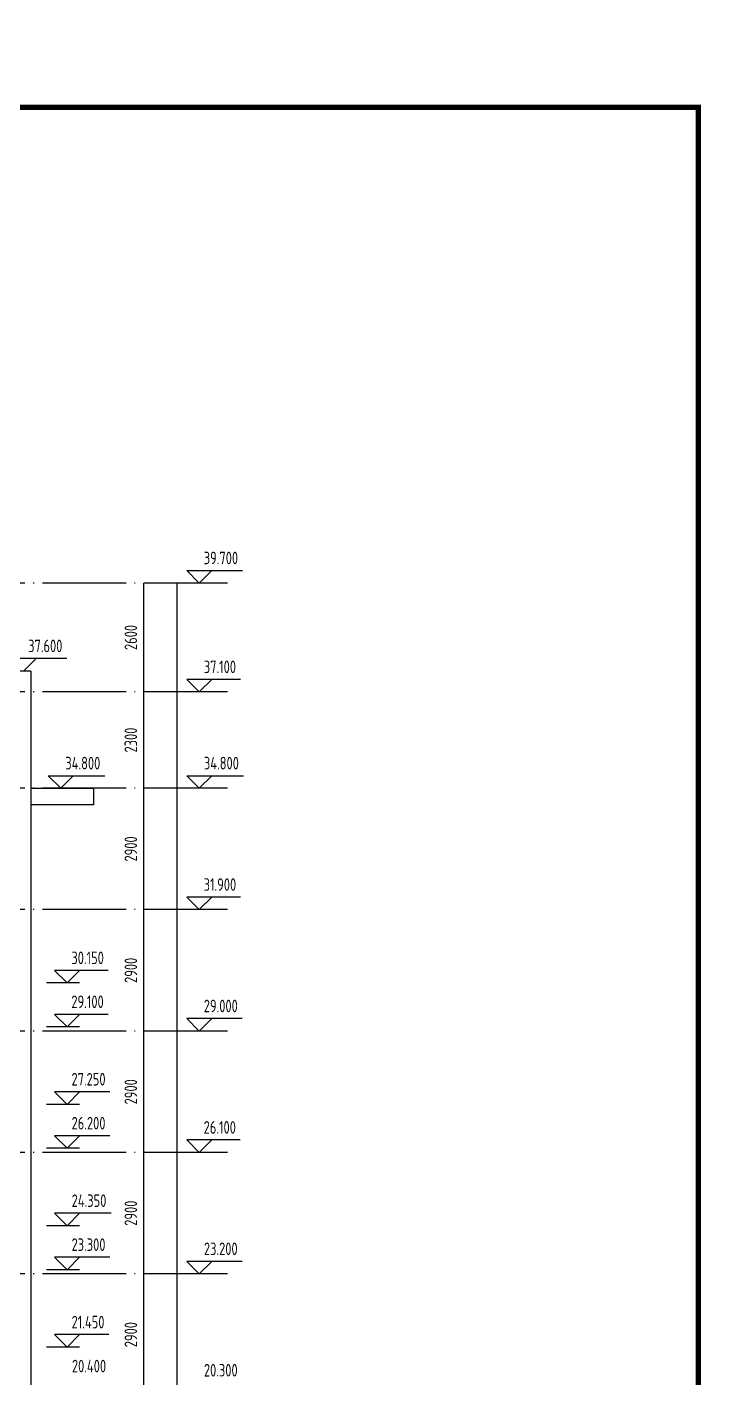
# Model space of a CAD drawing. Extents: x -726032 to 135930, y -151624 to 587044.
# Drawn here: x -452208 to -435486, y 245408 to 277673 of the extents above; entities that cross this region are included whole.
import ezdxf
from ezdxf.enums import TextEntityAlignment as Align

# ---------------------------------------------------------------- set-up
doc = ezdxf.new("R2010")
doc.units = 0
doc.header["$LTSCALE"] = 1000
doc.header["$MEASUREMENT"] = 0
doc.linetypes.add('DOTE', pattern=[2.42, 2, -0.2, 0.02, -0.2])
doc.layers.get('0').update_dxf_attribs({"linetype": 'CONTINUOUS'})
doc.layers.get('DEFPOINTS').update_dxf_attribs({"color": 1, "linetype": 'CONTINUOUS'})
for name, color, linetype in [('DOTE', 8, 'DOTE'), ('PUB_DIM', 245, 'CONTINUOUS'), ('PUB_TITLE', 1, 'CONTINUOUS')]:
    doc.layers.add(name, color=color, linetype=linetype)
doc.styles.add('DIM_FONT', font='isocp.shx', dxfattribs={"width": 0.8})
doc.dimstyles.new('AXIS', dxfattribs={"dimtxt": 300, "dimasz": 1, "dimexe": 250, "dimexo": 300, "dimgap": 150, "dimtad": 1, "dimdec": 0, "dimzin": 0, "dimdsep": 46, "dimtxsty": 'DIM_FONT', "dimcen": 0.09, "dimse1": 1, "dimse2": 1, "dimclrt": 142, "dimadec": 0, "dimazin": 0, "dimtfac": 1, "dimtdec": 0, "dimtix": 1, "dimtmove": 2, "dimatfit": 3, "dimfxl": 1, "dimtolj": 1, "dimtzin": 0, "dimarcsym": 0})

# ---------------------------------------------------------------- blocks, each defined once
blk = doc.blocks.new('*D2783')
at = {"layer": 'DEFPOINTS', "color": 0, "transparency": 16777216}
for p in [(-449628, 264393), (-449628, 224183), (-448628, 224183)]:
    blk.add_point(p, dxfattribs=at)
at = {"layer": 'PUB_DIM', "color": 0, "lineweight": -2, "transparency": 16777216}
blk.add_line((-448628, 264392), (-448628, 224184), dxfattribs=at)
at = {"layer": 'PUB_DIM', "color": 0, "transparency": 16777216}
for points in [[(-448628, 264392), (-448627, 264392), (-448628, 264393)], [(-448628, 224184), (-448627, 224184), (-448628, 224183)]]:
    blk.add_solid(points, dxfattribs=at)
at = {"layer": 'PUB_DIM', "color": 142, "transparency": 16777216, "insert": (-448928, 244288), "char_height": 300, "attachment_point": 5, "rotation": 90, "style": 'DIM_FONT'}
blk.add_mtext('\\A1;40210', dxfattribs=at)
blk = doc.blocks.new('*D3110')
at = {"layer": 'DEFPOINTS', "color": 0, "transparency": 16777216}
for p in [(-450428, 256593), (-450428, 253693), (-449428, 253693)]:
    blk.add_point(p, dxfattribs=at)
at = {"layer": 'PUB_DIM', "color": 0, "lineweight": -2, "transparency": 16777216}
blk.add_line((-449428, 256592), (-449428, 253694), dxfattribs=at)
at = {"layer": 'PUB_DIM', "color": 0, "transparency": 16777216}
for points in [[(-449428, 256592), (-449427, 256592), (-449428, 256593)], [(-449428, 253694), (-449427, 253694), (-449428, 253693)]]:
    blk.add_solid(points, dxfattribs=at)
at = {"layer": 'PUB_DIM', "color": 142, "transparency": 16777216, "insert": (-449728, 255143), "char_height": 300, "attachment_point": 5, "rotation": 90, "style": 'DIM_FONT'}
blk.add_mtext('\\A1;2900', dxfattribs=at)
blk = doc.blocks.new('*D3111')
at = {"layer": 'DEFPOINTS', "color": 0, "transparency": 16777216}
for p in [(-450428, 253693), (-450428, 250793), (-449428, 250793)]:
    blk.add_point(p, dxfattribs=at)
at = {"layer": 'PUB_DIM', "color": 0, "lineweight": -2, "transparency": 16777216}
blk.add_line((-449428, 253692), (-449428, 250794), dxfattribs=at)
at = {"layer": 'PUB_DIM', "color": 0, "transparency": 16777216}
for points in [[(-449428, 253692), (-449427, 253692), (-449428, 253693)], [(-449428, 250794), (-449427, 250794), (-449428, 250793)]]:
    blk.add_solid(points, dxfattribs=at)
at = {"layer": 'PUB_DIM', "color": 142, "transparency": 16777216, "insert": (-449728, 252243), "char_height": 300, "attachment_point": 5, "rotation": 90, "style": 'DIM_FONT'}
blk.add_mtext('\\A1;2900', dxfattribs=at)
blk = doc.blocks.new('*D3112')
at = {"layer": 'DEFPOINTS', "color": 0, "transparency": 16777216}
for p in [(-450428, 247893), (-450428, 244993), (-449428, 244993)]:
    blk.add_point(p, dxfattribs=at)
at = {"layer": 'PUB_DIM', "color": 0, "lineweight": -2, "transparency": 16777216}
blk.add_line((-449428, 247892), (-449428, 244994), dxfattribs=at)
at = {"layer": 'PUB_DIM', "color": 0, "transparency": 16777216}
for points in [[(-449428, 247892), (-449427, 247892), (-449428, 247893)], [(-449428, 244994), (-449427, 244994), (-449428, 244993)]]:
    blk.add_solid(points, dxfattribs=at)
at = {"layer": 'PUB_DIM', "color": 142, "transparency": 16777216, "insert": (-449728, 246443), "char_height": 300, "attachment_point": 5, "rotation": 90, "style": 'DIM_FONT'}
blk.add_mtext('\\A1;2900', dxfattribs=at)
blk = doc.blocks.new('*D3115')
at = {"layer": 'DEFPOINTS', "color": 0, "transparency": 16777216}
for p in [(-450428, 250793), (-450428, 247893), (-449428, 247893)]:
    blk.add_point(p, dxfattribs=at)
at = {"layer": 'PUB_DIM', "color": 0, "lineweight": -2, "transparency": 16777216}
blk.add_line((-449428, 250792), (-449428, 247894), dxfattribs=at)
at = {"layer": 'PUB_DIM', "color": 0, "transparency": 16777216}
for points in [[(-449428, 250792), (-449427, 250792), (-449428, 250793)], [(-449428, 247894), (-449427, 247894), (-449428, 247893)]]:
    blk.add_solid(points, dxfattribs=at)
at = {"layer": 'PUB_DIM', "color": 142, "transparency": 16777216, "insert": (-449728, 249343), "char_height": 300, "attachment_point": 5, "rotation": 90, "style": 'DIM_FONT'}
blk.add_mtext('\\A1;2900', dxfattribs=at)
blk = doc.blocks.new('*D3122')
at = {"layer": 'DEFPOINTS', "color": 0, "transparency": 16777216}
for p in [(-450428, 261793), (-450428, 259493), (-449428, 259493)]:
    blk.add_point(p, dxfattribs=at)
at = {"layer": 'PUB_DIM', "color": 0, "lineweight": -2, "transparency": 16777216}
blk.add_line((-449428, 261792), (-449428, 259494), dxfattribs=at)
at = {"layer": 'PUB_DIM', "color": 0, "transparency": 16777216}
for points in [[(-449428, 261792), (-449427, 261792), (-449428, 261793)], [(-449428, 259494), (-449427, 259494), (-449428, 259493)]]:
    blk.add_solid(points, dxfattribs=at)
at = {"layer": 'PUB_DIM', "color": 142, "transparency": 16777216, "insert": (-449728, 260643), "char_height": 300, "attachment_point": 5, "rotation": 90, "style": 'DIM_FONT'}
blk.add_mtext('\\A1;2300', dxfattribs=at)
blk = doc.blocks.new('*D3123')
at = {"layer": 'DEFPOINTS', "color": 0, "transparency": 16777216}
for p in [(-450428, 264393), (-450428, 261793), (-449428, 261793)]:
    blk.add_point(p, dxfattribs=at)
at = {"layer": 'PUB_DIM', "color": 0, "lineweight": -2, "transparency": 16777216}
blk.add_line((-449428, 264392), (-449428, 261794), dxfattribs=at)
at = {"layer": 'PUB_DIM', "color": 0, "transparency": 16777216}
for points in [[(-449428, 264392), (-449427, 264392), (-449428, 264393)], [(-449428, 261794), (-449427, 261794), (-449428, 261793)]]:
    blk.add_solid(points, dxfattribs=at)
at = {"layer": 'PUB_DIM', "color": 142, "transparency": 16777216, "insert": (-449728, 263093), "char_height": 300, "attachment_point": 5, "rotation": 90, "style": 'DIM_FONT'}
blk.add_mtext('\\A1;2600', dxfattribs=at)
blk = doc.blocks.new('*D3124')
at = {"layer": 'DEFPOINTS', "color": 0, "transparency": 16777216}
for p in [(-450428, 259493), (-450428, 256593), (-449428, 256593)]:
    blk.add_point(p, dxfattribs=at)
at = {"layer": 'PUB_DIM', "color": 0, "lineweight": -2, "transparency": 16777216}
blk.add_line((-449428, 259492), (-449428, 256594), dxfattribs=at)
at = {"layer": 'PUB_DIM', "color": 0, "transparency": 16777216}
for points in [[(-449428, 259492), (-449427, 259492), (-449428, 259493)], [(-449428, 256594), (-449427, 256594), (-449428, 256593)]]:
    blk.add_solid(points, dxfattribs=at)
at = {"layer": 'PUB_DIM', "color": 142, "transparency": 16777216, "insert": (-449728, 258043), "char_height": 300, "attachment_point": 5, "rotation": 90, "style": 'DIM_FONT'}
blk.add_mtext('\\A1;2900', dxfattribs=at)

msp = doc.modelspace()

# ---------------------------------------------------------------- linework, layer by layer
for p, q in [((-452118.7, 262292.5), (-452518.7, 262292.5)), ((-452118.7, 262292.5), (-452118.7, 234342.5)), ((-452118.7, 259492.5), (-450618.7, 259492.5)), ((-450618.7, 259492.5), (-450618.7, 259092.5)), ((-450618.7, 259092.5), (-452118.7, 259092.5))]:
    msp.add_line(p, q)
at = {"layer": 'DOTE'}
for p, q in [((-447420.9, 264392.5), (-476277.6, 264392.5)), ((-447420.9, 261792.5), (-476277.6, 261792.5)), ((-447420.9, 259492.5), (-476277.6, 259492.5)), ((-447420.9, 256592.5), (-476277.6, 256592.5)), ((-447420.9, 253692.5), (-476277.6, 253692.5)), ((-447420.9, 250792.5), (-476277.6, 250792.5)), ((-447420.9, 247892.5), (-476277.6, 247892.5))]:
    msp.add_line(p, q, dxfattribs=at)
at = {"layer": 'PUB_DIM'}
for p, q in [((-448391.8, 264692.5), (-447058.8, 264692.5)), ((-448391.8, 264692.5), (-448091.8, 264392.5)), ((-448091.8, 264392.5), (-447791.8, 264692.5)), ((-451255.7, 262592.5), (-452587.9, 262592.5)), ((-451987.9, 262592.5), (-452287.9, 262292.5)), ((-448391.8, 262092.5), (-448091.8, 261792.5)), ((-447107.6, 262092.5), (-448391.8, 262092.5)), ((-448091.8, 261792.5), (-447791.8, 262092.5)), ((-451402.6, 259492.5), (-451702.6, 259792.5)), ((-451702.6, 259792.5), (-450346.4, 259792.5)), ((-451102.6, 259792.5), (-451402.6, 259492.5)), ((-448391.8, 259792.5), (-447035.6, 259792.5)), ((-448391.8, 259792.5), (-448091.8, 259492.5)), ((-448091.8, 259492.5), (-447791.8, 259792.5)), ((-447106.8, 256892.5), (-448391.8, 256892.5)), ((-448391.8, 256892.5), (-448091.8, 256592.5)), ((-448091.8, 256592.5), (-447791.8, 256892.5)), ((-451251.5, 254842.5), (-451551.5, 255142.5)), ((-450267.3, 255142.5), (-451551.5, 255142.5)), ((-450951.5, 255142.5), (-451251.5, 254842.5)), ((-450951.5, 254842.5), (-451744.6, 254842.5)), ((-451251.5, 253792.5), (-451551.5, 254092.5)), ((-450272.6, 254092.5), (-451551.5, 254092.5)), ((-450951.5, 254092.5), (-451251.5, 253792.5)), ((-447064.9, 253992.5), (-448391.8, 253992.5)), ((-448391.8, 253992.5), (-448091.8, 253692.5)), ((-448091.8, 253692.5), (-447791.8, 253992.5)), ((-450951.5, 253792.5), (-451744.6, 253792.5)), ((-451251.5, 251942.5), (-451551.5, 252242.5)), ((-450225.4, 252242.5), (-451551.5, 252242.5)), ((-450951.5, 252242.5), (-451251.5, 251942.5)), ((-450951.5, 251942.5), (-451744.6, 251942.5)), ((-451251.5, 250892.5), (-451551.5, 251192.5)), ((-450225.4, 251192.5), (-451551.5, 251192.5)), ((-450951.5, 251192.5), (-451251.5, 250892.5)), ((-447113.7, 251092.5), (-448391.8, 251092.5)), ((-448391.8, 251092.5), (-448091.8, 250792.5)), ((-448091.8, 250792.5), (-447791.8, 251092.5)), ((-450951.5, 250892.5), (-451744.6, 250892.5)), ((-451251.5, 249042.5), (-451551.5, 249342.5)), ((-450201.4, 249342.5), (-451551.5, 249342.5)), ((-450951.5, 249342.5), (-451251.5, 249042.5)), ((-450951.5, 249042.5), (-451744.6, 249042.5)), ((-451251.5, 247992.5), (-451551.5, 248292.5)), ((-450225.4, 248292.5), (-451551.5, 248292.5)), ((-450951.5, 248292.5), (-451251.5, 247992.5)), ((-447065.7, 248192.5), (-448391.8, 248192.5)), ((-448391.8, 248192.5), (-448091.8, 247892.5)), ((-448091.8, 247892.5), (-447791.8, 248192.5)), ((-450951.5, 247992.5), (-451744.6, 247992.5)), ((-451251.5, 246142.5), (-451551.5, 246442.5)), ((-450249.4, 246442.5), (-451551.5, 246442.5)), ((-450951.5, 246442.5), (-451251.5, 246142.5)), ((-450951.5, 246142.5), (-451744.6, 246142.5))]:
    msp.add_line(p, q, dxfattribs=at)
at = {"layer": 'PUB_TITLE'}
for points, const_width in [([(-531458.1, 277055.6), (-434868.1, 277055.6), (-434868.1, 346585.7), (-531458.1, 346585.7)], 0.234), ([(-531458.1, 207525.4), (-434868.1, 207525.4), (-434868.1, 277055.6), (-531458.1, 277055.6)], 0.234), ([(-528858.1, 208825.4), (-436168.1, 208825.4), (-436168.1, 275755.6), (-528858.1, 275755.6)], 130)]:
    msp.add_lwpolyline(points, close=True, dxfattribs=dict(at, const_width=const_width))

# ---------------------------------------------------------------- texts
at = {"layer": 'PUB_DIM', "style": 'DIM_FONT', "width": 0.8}
for s, p in [('39.700', (-447575.3, 264992.5)), ('37.600', (-451771.8, 262892.5)), ('37.100', (-447599.7, 262392.5)), ('34.800', (-450874.5, 260092.5)), ('34.800', (-447563.7, 260092.5)), ('31.900', (-447599.3, 257192.5)), ('30.150', (-450759.4, 255442.5)), ('29.100', (-450762, 254392.5)), ('29.000', (-447578.4, 254292.5)), ('27.250', (-450738.4, 252542.5)), ('26.200', (-450738.4, 251492.5)), ('26.100', (-447602.8, 251392.5)), ('24.350', (-450726.4, 249642.5)), ('23.300', (-450738.4, 248592.5)), ('23.200', (-447578.8, 248492.5)), ('21.450', (-450750.4, 246742.5)), ('20.400', (-450726.4, 245692.5)), ('20.300', (-447578.8, 245592.5))]:
    msp.add_text(s, height=300, dxfattribs=at).set_placement(p, align=Align.MIDDLE)

# ---------------------------------------------------------------- dimensions: what is measured, and where the dimension line sits
at = {"layer": 'PUB_DIM'}
for p1, p2, picture, middle in [((-450427.5, 264392.5), (-450427.5, 261792.5), '*D3123', (-449727.5, 263092.5)), ((-449627.5, 264392.5), (-449627.5, 224182.5), '*D2783', (-448927.5, 244287.5)), ((-450427.5, 261792.5), (-450427.5, 259492.5), '*D3122', (-449727.5, 260642.5)), ((-450427.5, 259492.5), (-450427.5, 256592.5), '*D3124', (-449727.5, 258042.5)), ((-450427.5, 256592.5), (-450427.5, 253692.5), '*D3110', (-449727.5, 255142.5)), ((-450427.5, 253692.5), (-450427.5, 250792.5), '*D3111', (-449727.5, 252242.5)), ((-450427.5, 250792.5), (-450427.5, 247892.5), '*D3115', (-449727.5, 249342.5)), ((-450427.5, 247892.5), (-450427.5, 244992.5), '*D3112', (-449727.5, 246442.5))]:
    dim = msp.add_aligned_dim(p1=p1, p2=p2, distance=1000, dimstyle='AXIS', dxfattribs=at)
    dim.commit()
    dim.dimension.update_dxf_attribs({"geometry": picture, "text_midpoint": middle})

doc.saveas('drawing.dxf')
